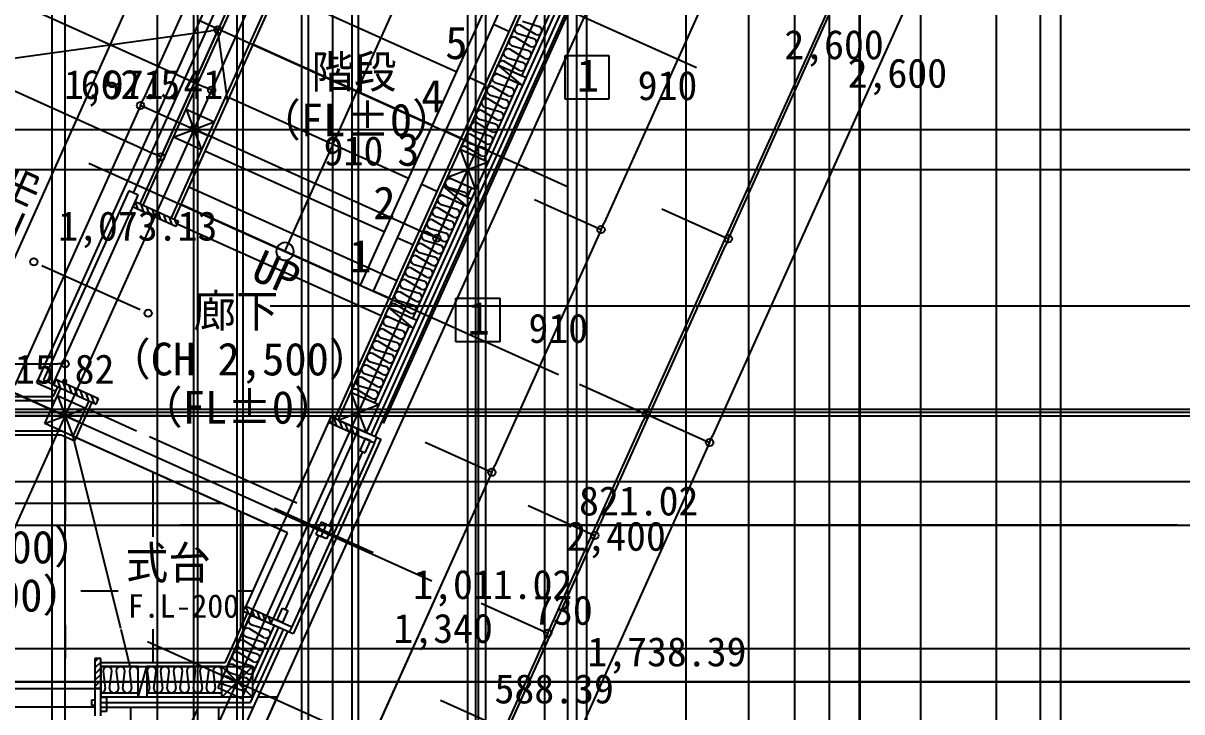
# Model space of a CAD drawing. Header units: metres. Extents: x 10861 to 26950, y 7268 to 22750.
# Drawn here: x 19176 to 23138, y 10723 to 13077 of the extents above; entities that cross this region are included whole.
import ezdxf

# ---------------------------------------------------------------- set-up
doc = ezdxf.new("R2010")
doc.units = ezdxf.units.M

msp = doc.modelspace()

# ---------------------------------------------------------------- linework, layer by layer
at = {"layer": 'COL_1F'}
for p, q in [((19690, 12687.3), (19733.1, 12783)), ((19733.1, 12783), (19828.9, 12739.9)), ((19733.1, 12783), (19785.8, 12644.2)), ((19690, 12687.3), (19828.9, 12739.9)), ((19828.9, 12739.9), (19785.8, 12644.2)), ((19785.8, 12644.2), (19690, 12687.3)), ((20626.4, 12550.5), (20669.4, 12646.2)), ((20669.4, 12646.2), (20765.2, 12603.2)), ((20669.4, 12646.2), (20722.1, 12507.4)), ((20626.4, 12550.5), (20765.2, 12603.2)), ((20765.2, 12603.2), (20722.1, 12507.4)), ((20722.1, 12507.4), (20626.4, 12550.5)), ((20252.9, 11720.6), (20296, 11816.4)), ((20296, 11816.4), (20391.8, 11773.3)), ((20296, 11816.4), (20348.7, 11677.6)), ((19249.6, 11708.7), (19292.7, 11804.4)), ((19292.7, 11804.4), (19388.5, 11761.3)), ((19292.7, 11804.4), (19345.4, 11665.6)), ((20252.9, 11720.6), (20391.8, 11773.3)), ((20391.8, 11773.3), (20348.7, 11677.6)), ((19249.6, 11708.7), (19388.5, 11761.3)), ((19388.5, 11761.3), (19345.4, 11665.6)), ((19345.4, 11665.6), (19249.6, 11708.7)), ((20348.7, 11677.6), (20252.9, 11720.6)), ((19855, 10772.5), (19855, 10877.5)), ((19855, 10877.5), (19960, 10877.5)), ((19960, 10772.5), (19855, 10877.5)), ((19855, 10772.5), (19960, 10877.5)), ((19960, 10877.5), (19960, 10772.5)), ((19960, 10772.5), (19855, 10772.5))]:
    msp.add_line(p, q, dxfattribs=at)
at = {"layer": 'GLID'}
for p, q in [((19274.3, 9325), (19274.3, 22205)), ((19319.1, 10010), (19319.1, 22205)), ((19634.7, 9325), (19634.7, 22205)), ((19759.5, 10010), (19759.5, 22205)), ((19772.5, 9858.3), (19772.5, 22205)), ((19907.5, 10010), (19907.5, 22205)), ((19927.5, 9858.3), (19927.5, 22205)), ((20128.1, 9325), (20128.1, 22205)), ((20151, 9325), (20151, 22205)), ((20234.7, 9325), (20234.7, 22205)), ((20300.9, 10010), (20300.9, 22205)), ((20322.4, 9858.3), (20322.4, 22205)), ((20695.8, 10010), (20695.8, 22205)), ((20723, 10010), (20723, 22205)), ((20757.4, 9858.3), (20757.4, 22205)), ((20959.2, 9325), (20959.2, 22205)), ((21038.1, 9325), (21038.1, 22205)), ((21069.2, 10010), (21069.2, 22205)), ((21102.9, 9325), (21102.9, 22205)), ((21442.7, 10010), (21442.7, 22205)), ((21656.9, 9325), (21656.9, 22205)), ((21814.7, 9325), (21814.7, 22205)), ((21932.7, 10010), (21932.7, 22205)), ((22036, 9325), (22036, 22205)), ((22038, 9325), (22038, 22205)), ((22245.3, 10010), (22245.3, 22205)), ((22504.7, 9325), (22504.7, 22205)), ((22654.7, 10010), (22654.7, 22205)), ((22724.7, 9325), (22724.7, 22205)), ((18814.3, 10613.2), (21206.1, 15928.4)), ((19544.8, 10019.1), (22036, 15555)), ((13801.7, 12713.6), (24358.1, 12713.6)), ((13801.7, 12576.8), (24358.1, 12576.8)), ((13514.7, 11735), (24358.1, 11735)), ((13801.7, 11747), (24358.1, 11747)), ((13953.4, 11758), (24358.1, 11758)), ((13514.7, 11510), (24358.1, 11510)), ((13514.7, 11361.6), (24358.1, 11361.6)), ((13514.7, 10939.3), (24358.1, 10939.3)), ((13514.7, 10825), (24358.1, 10825))]:
    msp.add_line(p, q, dxfattribs=at)
at = {"layer": 'WALL_BRACED_1F'}
for p, q in [((21153.6, 13368.7), (20780.1, 12538.9)), ((21153.6, 13368.7), (20780.1, 12538.9)), ((21028.6, 12817.2), (21028.6, 12967.2)), ((21028.6, 12967.2), (21178.6, 12967.2)), ((21178.6, 12967.2), (21178.6, 12817.2)), ((21178.6, 12817.2), (21028.6, 12817.2)), ((20780.1, 12538.9), (20406.7, 11709)), ((20780.1, 12538.9), (20406.7, 11709)), ((20655.2, 11987.4), (20655.2, 12137.4)), ((20655.2, 12137.4), (20805.2, 12137.4)), ((20805.2, 12137.4), (20805.2, 11987.4)), ((20805.2, 11987.4), (20655.2, 11987.4))]:
    msp.add_line(p, q, dxfattribs=at)
at = {"layer": 'WALL_NORMAL_1F'}
for p, q in [((20365.1, 11670.2), (21712.8, 14665.1)), ((20379.7, 11663.6), (21727.4, 14658.5)), ((20063.1, 13546.7), (19574.1, 12460.2)), ((19715.3, 12457.2), (20187.3, 13506.1)), ((19733.1, 12783), (20058.6, 13506.4)), ((20154.4, 13463.4), (19828.9, 12739.9)), ((20669.4, 12646.2), (20999.8, 13380.3)), ((21095.5, 13337.3), (20765.2, 12603.2)), ((20898.6, 13186), (20427.5, 12139)), ((20787, 12907.5), (20799.3, 12934.8)), ((20799.3, 12934.8), (20895.1, 12891.8)), ((20882.8, 12864.4), (20799.3, 12934.8)), ((20882.8, 12864.4), (20787, 12907.5)), ((20895.1, 12891.8), (20882.8, 12864.4)), ((19585.5, 12455.1), (19690, 12687.3)), ((19785.8, 12644.2), (19681.3, 12412)), ((20296, 11816.4), (20626.4, 12550.5)), ((20453.2, 12196.2), (19741.9, 12516.3)), ((20722.1, 12507.4), (20391.8, 11773.3)), ((20600.3, 12492.6), (20612.6, 12519.9)), ((20696, 12449.5), (20600.3, 12492.6)), ((20612.6, 12519.9), (20708.3, 12476.8)), ((20696, 12449.5), (20612.6, 12519.9)), ((19692.7, 12406.9), (19715.3, 12457.2)), ((20708.3, 12476.8), (20696, 12449.5)), ((19702.3, 12391.6), (20399.9, 12077.7)), ((20427.5, 12139), (20241.5, 11725.8)), ((20413.6, 12077.6), (20425.9, 12105)), ((20425.9, 12105), (20521.6, 12061.9)), ((20509.3, 12034.6), (20425.9, 12105)), ((20509.3, 12034.6), (20413.6, 12077.6)), ((20521.6, 12061.9), (20509.3, 12034.6)), ((19292.6, 11834.6), (19277, 11800)), ((19292.7, 11804.4), (19304, 11829.5)), ((19277, 11800), (17818.1, 11800)), ((19055.7, 11787.5), (19285.1, 11787.5)), ((19378.3, 11708.3), (19411.2, 11781.3)), ((19399.8, 11786.4), (19388.5, 11761.3)), ((19351.7, 11649.1), (19378.3, 11708.3)), ((20252.9, 11720.6), (20348.7, 11677.6)), ((17881.2, 11670), (19305.1, 11670)), ((19307.8, 11682.5), (19055.7, 11682.5)), ((19305.1, 11670), (19351.7, 11649.1)), ((19942, 11060.1), (19865.4, 10890)), ((19873.5, 10877.5), (19953.4, 11054.9)), ((19953.4, 11054.9), (20049.1, 11011.9)), ((19953, 10754.5), (20065.5, 11004.5)), ((20049.1, 11011.9), (19960, 10813.7)), ((19963.4, 10738.5), (20080.1, 10997.9)), ((19865.4, 10890), (19440.7, 10890)), ((19440.7, 10877.5), (19440.7, 10772.5)), ((19440.7, 10877.5), (19855, 10877.5)), ((19568.7, 10772.5), (19568.7, 10877.5)), ((19568.7, 10877.5), (19598.7, 10877.5)), ((19568.7, 10772.5), (19598.7, 10877.5)), ((19598.7, 10877.5), (19598.7, 10772.5)), ((19855, 10772.5), (19440.7, 10772.5)), ((19440.7, 10754.5), (19953, 10754.5)), ((19440.7, 10738.5), (19963.4, 10738.5)), ((19598.7, 10772.5), (19568.7, 10772.5)), ((19773.7, 10738.5), (19716.5, 10611.5)), ((19828.4, 10438.5), (19963.4, 10738.5))]:
    msp.add_line(p, q, dxfattribs=at)
at = {"layer": 'カマチ_1F'}
for p, q in [((19562.9, 11682.8), (19399.9, 11756.2)), ((19356.8, 11660.5), (20068.1, 11340.4)), ((20111.2, 11436.1), (19607.8, 11662.6))]:
    msp.add_line(p, q, dxfattribs=at)
at = {"layer": 'データ 001_1F'}
for p, q in [((22036, 7507.5), (22036, 22072.5)), ((22724.7, 7507.5), (22724.7, 22072.5)), ((18710.5, 8165), (23230.6, 18209.7)), ((19025.7, 11083.1), (21884.1, 17435.1)), ((21316.8, 11763.8), (22363.2, 14089.2)), ((21597.4, 12363), (22372.4, 14085)), ((22579.8, 13991.7), (21533.4, 11666.3)), ((18982.7, 11913.8), (19771.1, 13666)), ((19872.5, 13647.8), (21478, 12925.3)), ((19935.4, 13592.1), (19587.3, 12818.5)), ((18484.2, 13449.7), (19797.3, 12858.7)), ((21514.9, 13178.7), (21162, 12394.4)), ((21514.9, 13178.7), (21162, 12394.4)), ((19776.1, 13087.9), (21038.8, 12517.7)), ((19922.7, 13076.5), (19820.1, 12848.5)), ((19922.7, 13076.5), (19922.7, 13076.5)), ((19091.9, 12951.3), (19816.8, 13051)), ((19841.5, 13054.4), (19646.4, 12620.7)), ((19841.5, 13054.4), (19816.8, 13051)), ((19875.6, 12806.8), (19841.5, 13054.4)), ((19841.5, 13054.4), (19841.5, 13054.4)), ((19841.5, 13054.4), (19841.5, 13054.4)), ((19863.1, 12944), (19760.5, 12716)), ((19863.1, 12944), (19863.1, 12944)), ((19065, 12882.3), (19623.6, 12631)), ((19820.1, 12848.5), (19797.3, 12858.7)), ((19820.1, 12848.5), (19820.1, 12848.5)), ((19577, 12795.7), (19587.3, 12818.5)), ((19875.6, 12806.8), (19875.6, 12806.8)), ((19566.8, 12772.9), (19146.9, 11839.9)), ((19577, 12795.7), (19566.8, 12772.9)), ((19805, 12693.1), (19577, 12795.7)), ((19577, 12795.7), (19577, 12795.7)), ((19760.5, 12716), (19783.3, 12705.8)), ((19783.3, 12705.8), (20567.6, 12352.9)), ((19805, 12693.1), (19805, 12693.1)), ((19805, 12693.1), (19805, 12693.1)), ((20731.6, 12656.4), (20731.6, 7735)), ((19646.4, 12620.7), (19623.6, 12631)), ((19646.4, 12620.7), (19646.4, 12620.7)), ((19400.6, 12598.6), (21006.1, 11876.2)), ((20693, 12570.6), (20590.4, 12342.6)), ((20693, 12570.6), (20693, 12570.6)), ((20923.8, 12474.2), (21151.7, 12371.6)), ((20923.8, 12474.2), (20923.8, 12474.2)), ((20923.8, 12474.2), (20923.8, 12474.2)), ((20923.8, 12474.2), (20923.8, 12474.2)), ((20923.8, 12474.2), (21151.7, 12371.6)), ((20923.8, 12474.2), (20923.8, 12474.2)), ((21359.2, 12442.8), (21587.2, 12340.2)), ((21359.2, 12442.8), (21359.2, 12442.8)), ((21359.2, 12442.8), (21359.2, 12442.8)), ((21151.7, 12371.6), (21141.5, 12348.8)), ((21151.7, 12371.6), (21141.5, 12348.8)), ((21151.7, 12371.6), (21162, 12394.4)), ((21151.7, 12371.6), (21162, 12394.4)), ((21151.7, 12371.6), (21151.7, 12371.6)), ((21151.7, 12371.6), (21151.7, 12371.6)), ((21587.2, 12340.2), (21597.4, 12363)), ((20590.4, 12342.6), (20567.6, 12352.9)), ((20590.4, 12342.6), (20590.4, 12342.6)), ((21141.5, 12348.8), (20788.6, 11564.6)), ((21141.5, 12348.8), (20788.6, 11564.6)), ((21587.2, 12340.2), (21576.9, 12317.4)), ((21587.2, 12340.2), (21587.2, 12340.2)), ((20612.6, 10174.4), (21576.9, 12317.4)), ((26390, 12110.3), (20020, 12110.3)), ((18912.8, 11917.8), (20572.8, 11170.8)), ((19200.4, 11788.4), (18972.4, 11891)), ((19028.2, 11912.4), (19294.1, 11912.4)), ((19319.1, 11912.4), (19294.1, 11912.4)), ((19319.1, 11662.4), (19319.1, 11912.4)), ((19319.1, 11912.4), (19319.1, 11912.4)), ((19364.7, 11714.5), (19136.7, 11817.1)), ((21078.6, 11843.5), (21306.6, 11741)), ((21078.6, 11843.5), (21078.6, 11843.5)), ((21078.6, 11843.5), (21078.6, 11843.5)), ((19200.4, 11788.4), (19200.4, 11788.4)), ((19686, 11735), (11375, 11735)), ((21295.2, 11746.1), (21523.1, 11643.5)), ((21295.2, 11746.1), (21295.2, 11746.1)), ((21295.2, 11746.1), (21295.2, 11746.1)), ((21306.6, 11741), (21296.3, 11718.2)), ((21306.6, 11741), (21316.8, 11763.8)), ((21306.6, 11741), (21306.6, 11741)), ((19364.7, 11714.5), (19364.7, 11714.5)), ((20979.9, 11015), (21296.3, 11718.2)), ((19319.1, 11662.4), (19319.1, 11662.4)), ((21523.1, 11643.5), (21533.4, 11666.3)), ((20550.3, 11644.4), (20778.3, 11541.8)), ((20550.3, 11644.4), (20550.3, 11644.4)), ((20550.3, 11644.4), (20550.3, 11644.4)), ((20550.3, 11644.4), (20550.3, 11644.4)), ((20550.3, 11644.4), (20778.3, 11541.8)), ((20550.3, 11644.4), (20550.3, 11644.4)), ((21512.9, 11620.7), (20820, 10081)), ((21523.1, 11643.5), (21512.9, 11620.7)), ((21523.1, 11643.5), (21523.1, 11643.5)), ((20778.3, 11541.8), (20768, 11519)), ((20778.3, 11541.8), (20768, 11519)), ((20778.3, 11541.8), (20788.6, 11564.6)), ((20778.3, 11541.8), (20788.6, 11564.6)), ((20778.3, 11541.8), (20778.3, 11541.8)), ((20778.3, 11541.8), (20778.3, 11541.8)), ((20768, 11519), (20238.7, 10342.6)), ((20768, 11519), (20373.7, 10642.6)), ((23123.2, 11361.6), (19710.7, 11361.6)), ((20741.7, 11094.8), (20969.6, 10992.2)), ((20741.7, 11094.8), (20741.7, 11094.8)), ((20741.7, 11094.8), (20741.7, 11094.8)), ((20969.6, 10992.2), (20959.4, 10969.4)), ((20969.6, 10992.2), (20979.9, 11015)), ((20969.6, 10992.2), (20969.6, 10992.2)), ((19600.9, 10962.9), (20500.2, 10558.3)), ((20738.4, 10478.5), (20959.4, 10969.4)), ((26162.5, 10825), (11375, 10825)), ((19907.5, 7985), (19907.5, 10835))]:
    msp.add_line(p, q, dxfattribs=at)
for centre in [(19841.5, 13054.4), (19820.1, 12848.5), (19577, 12795.7), (19577, 12795.7), (19760.5, 12716), (19646.4, 12620.7), (21151.7, 12371.6), (21151.7, 12371.6), (21151.7, 12371.6), (21151.7, 12371.6), (20590.4, 12342.6), (21587.2, 12340.2), (21587.2, 12340.2), (19319.1, 11912.4), (21306.6, 11741), (21306.6, 11741), (21523.1, 11643.5), (21523.1, 11643.5), (20778.3, 11541.8), (20778.3, 11541.8), (20778.3, 11541.8), (20778.3, 11541.8), (20969.6, 10992.2), (20969.6, 10992.2)]:
    msp.add_circle(centre, 12.5, dxfattribs=at)
at = {"layer": 'ポーチ_1F'}
for p, q in [((19544.1, 10392.5), (19544.1, 10738.5)), ((19604.6, 9799.1), (20044.2, 10772.5)), ((19844.1, 10329.4), (19844.1, 10738.5)), ((20044.2, 10772.5), (19978.7, 10772.5))]:
    msp.add_line(p, q, dxfattribs=at)
at = {"layer": '床仕上_1F'}
for p, q in [((19319.1, 11663.7), (19319.1, 11375)), ((19619.1, 11542.4), (19619.1, 11321)), ((19857.8, 11435), (19128.2, 11435)), ((19919.1, 11407.4), (19919.1, 11009.2)), ((19500.9, 11135), (19373.2, 11135)), ((19959.2, 11135), (19908.1, 11135)), ((19319.1, 11020), (19319.1, 10905)), ((19619.1, 11005.3), (19619.1, 10890))]:
    msp.add_line(p, q, dxfattribs=at)
at = {"layer": '建具(木製戸)_1F'}
for p, q in [((19222.7, 11847.4), (19803.4, 13137.8)), ((19552.9, 12497.2), (19827.2, 13106.8)), ((19536.5, 12504.6), (19245.3, 11857.5)), ((19278.2, 11842.8), (19569.3, 12489.8)), ((19569.3, 12489.8), (19536.5, 12504.6)), ((19552.2, 12448.1), (19560.4, 12466.4)), ((19698.1, 12382.5), (19552.2, 12448.1)), ((19569.3, 12440.4), (19559.9, 12465.2)), ((19560.4, 12466.4), (19706.4, 12400.7)), ((19588.7, 12431.7), (19578.6, 12458.2)), ((19608, 12423), (19598, 12449.5)), ((19627.4, 12414.3), (19617.3, 12440.8)), ((19646.7, 12405.6), (19636.7, 12432.1)), ((19666, 12396.9), (19656, 12423.4)), ((19685.4, 12388.2), (19675.4, 12414.7)), ((19701.1, 12389.1), (19694.7, 12405.9)), ((19706.4, 12400.7), (19698.1, 12382.5)), ((19239.1, 12249.4), (19575.6, 12098)), ((19245.3, 11857.5), (19278.2, 11842.8)), ((19287.1, 11859), (19278.9, 11840.8)), ((19433, 11793.4), (19287.1, 11859)), ((19303.7, 11829.7), (19293.6, 11856.1)), ((19222.7, 11847.4), (19285.6, 11819.1)), ((19278.9, 11840.8), (19424.8, 11775.1)), ((19284.3, 11838.4), (19281.4, 11846.2)), ((19323, 11820.9), (19313, 11847.4)), ((19342.4, 11812.2), (19332.3, 11838.7)), ((19361.7, 11803.5), (19351.7, 11830)), ((19381.1, 11794.8), (19371, 11821.3)), ((19400.4, 11786.1), (19390.4, 11812.6)), ((19419.7, 11777.4), (19409.7, 11803.9)), ((19424.8, 11775.1), (19433, 11793.4)), ((19431.3, 11789.4), (19429.1, 11795.2))]:
    msp.add_line(p, q, dxfattribs=at)
for centre in [(19211.7, 12261.7), (19602.9, 12085.6)]:
    msp.add_circle(centre, 12.5, dxfattribs=at)
at = {"layer": '建具(金属戸)_1F'}
for p, q in [((19420.7, 10905), (19420.7, 10802.5)), ((19440.7, 10905), (19420.7, 10905)), ((19431.4, 10905), (19420.7, 10894.3)), ((19440.7, 10802.5), (19440.7, 10905)), ((19440.7, 10893.1), (19420.7, 10873.1)), ((19440.7, 10871.9), (19420.7, 10851.9)), ((19440.7, 10850.7), (19420.7, 10830.7)), ((19440.7, 10829.5), (19420.7, 10809.5)), ((18538.7, 10802.5), (19420.7, 10802.5)), ((19440.7, 10802.5), (19420.7, 10802.5)), ((19420.7, 10802.5), (19420.7, 10709.5)), ((19420.7, 10802.5), (19440.7, 10802.5)), ((19440.7, 10808.3), (19435, 10802.5)), ((19440.7, 10709.5), (19440.7, 10802.5)), ((18538.7, 10739.5), (19420.7, 10739.5)), ((19410.7, 10764.5), (19420.7, 10764.5)), ((19410.7, 10744.5), (19410.7, 10764.5)), ((19420.7, 10744.5), (19410.7, 10744.5)), ((19420.7, 10764.5), (19420.7, 10744.5)), ((19440.7, 10723.5), (19440.7, 10772.5)), ((19440.7, 10772.5), (19460.7, 10772.5)), ((19460.7, 10772.5), (19460.7, 10723.5)), ((19460.7, 10723.5), (19440.7, 10723.5))]:
    msp.add_line(p, q, dxfattribs=at)
at = {"layer": '建具(金属窓)_1F'}
for p, q in [((20227.8, 11731.9), (20219.6, 11713.7)), ((20321.3, 11689.9), (20227.8, 11731.9)), ((20219.6, 11713.7), (19936.5, 11084.5)), ((20219.6, 11713.7), (20313.1, 11671.6)), ((20223.3, 11721.9), (20227.8, 11710)), ((20237.2, 11727.7), (20247.2, 11701.3)), ((20256.5, 11719), (20266.5, 11692.6)), ((20275.9, 11710.3), (20285.9, 11683.9)), ((20295.2, 11701.6), (20305.2, 11675.2)), ((20321.3, 11689.9), (20313.1, 11671.6)), ((20313.1, 11671.6), (20321.3, 11689.9)), ((20314.5, 11692.9), (20318.3, 11683.1)), ((20385.1, 11661.1), (20321.3, 11689.9)), ((20313.1, 11671.6), (20030, 11042.4)), ((20398.8, 11655), (20099.3, 10989.3)), ((20313.1, 11671.6), (20376.9, 11642.9)), ((20345, 11657.3), (20326.6, 11616.2)), ((20363.3, 11649.1), (20345, 11657.3)), ((20376.9, 11642.9), (20385.1, 11661.1)), ((20385.1, 11661.1), (20398.8, 11655)), ((20376.9, 11642.9), (20093.8, 11013.7)), ((20335.7, 11612.1), (20221.8, 11359.1)), ((20326.6, 11616.2), (20344.8, 11608)), ((20344.8, 11608), (20363.3, 11649.1)), ((20372.2, 11266.7), (20034.7, 11418.6)), ((20902.7, 11428.3), (21130.6, 11325.7)), ((20902.7, 11428.3), (20902.7, 11428.3)), ((20194.4, 11371.4), (20176, 11330.3)), ((20194.2, 11322.1), (20212.7, 11363.2)), ((20194.2, 11322.1), (20212.7, 11363.2)), ((20212.7, 11363.2), (20194.4, 11371.4)), ((20230.9, 11355), (20212.5, 11313.9)), ((20212.7, 11363.2), (20230.9, 11355)), ((20185.1, 11326.2), (20071.2, 11073.2)), ((20176, 11330.3), (20194.2, 11322.1)), ((20212.5, 11313.9), (20194.2, 11322.1)), ((21120.4, 11302.9), (20841.3, 10682.8)), ((21130.6, 11325.7), (21120.4, 11302.9)), ((19928.3, 11066.2), (19936.5, 11084.5)), ((20021.7, 11024.2), (19928.3, 11066.2)), ((19936.1, 11083.5), (19945.6, 11058.4)), ((19936.5, 11084.5), (20030, 11042.4)), ((19954.9, 11076.2), (19964.9, 11049.7)), ((19974.2, 11067.5), (19984.3, 11041)), ((19993.6, 11058.8), (20003.6, 11032.3)), ((20043.6, 11036.3), (20062.1, 11077.3)), ((20080.3, 11069.1), (20061.9, 11028)), ((20062.1, 11077.3), (20080.3, 11069.1)), ((20012.9, 11050.1), (20022.3, 11025.4)), ((20021.7, 11024.2), (20030, 11042.4)), ((20030, 11042.4), (20021.7, 11024.2)), ((20085.6, 10995.4), (20021.7, 11024.2)), ((20030, 11042.4), (20093.8, 11013.7)), ((20061.9, 11028), (20043.6, 11036.3)), ((20093.8, 11013.7), (20085.6, 10995.4)), ((20099.3, 10989.3), (20085.6, 10995.4)), ((20603.1, 10762.6), (20831.1, 10660)), ((20603.1, 10762.6), (20603.1, 10762.6))]:
    msp.add_line(p, q, dxfattribs=at)
msp.add_circle((21130.6, 11325.7), 12.5, dxfattribs=at)
at = {"layer": '断熱材_1F'}
for p, q in [((20973.7, 13322.4), (20799.3, 12934.8)), ((20881.4, 12897.9), (21055.8, 13285.5)), ((20882.8, 13083.7), (20940.5, 13065.9)), ((20864.3, 13042.7), (20922.1, 13024.9)), ((20928.2, 13038.6), (20876.6, 13070)), ((20845.8, 13001.6), (20903.6, 12983.9)), ((20909.8, 12997.5), (20858.1, 13029)), ((20827.4, 12960.6), (20885.1, 12942.8)), ((20891.3, 12956.5), (20839.7, 12988)), ((20799.3, 12934.8), (20881.4, 12897.9)), ((20872.8, 12915.5), (20821.2, 12946.9)), ((20787, 12907.5), (20669.4, 12646.2)), ((20869.1, 12870.6), (20787, 12907.5)), ((20751.5, 12609.3), (20869.1, 12870.6)), ((20833.8, 12828.8), (20782.2, 12860.3)), ((20788.4, 12874), (20846.2, 12856.2)), ((20815.4, 12787.8), (20763.7, 12819.3)), ((20769.9, 12832.9), (20827.7, 12815.2)), ((20796.9, 12746.8), (20745.3, 12778.2)), ((20751.4, 12791.9), (20809.2, 12774.1)), ((20778.5, 12705.7), (20726.8, 12737.2)), ((20733, 12750.9), (20790.8, 12733.1)), ((20760, 12664.7), (20708.3, 12696.2)), ((20714.5, 12709.8), (20772.3, 12692.1)), ((20669.4, 12646.2), (20751.5, 12609.3)), ((20741.5, 12623.7), (20689.9, 12655.1)), ((20696, 12668.8), (20753.8, 12651)), ((20626.4, 12550.5), (20612.6, 12519.9)), ((20708.4, 12513.6), (20626.4, 12550.5)), ((20600.3, 12492.6), (20425.9, 12105)), ((20682.4, 12455.6), (20600.3, 12492.6)), ((20612.6, 12519.9), (20694.7, 12483)), ((20627.7, 12517), (20685.5, 12499.2)), ((20694.7, 12483), (20708.4, 12513.6)), ((20508, 12068.1), (20682.4, 12455.6)), ((20647.1, 12413.9), (20595.5, 12445.4)), ((20601.7, 12459.1), (20659.4, 12441.3)), ((20628.7, 12372.9), (20577, 12404.3)), ((20583.2, 12418), (20641, 12400.2)), ((20610.2, 12331.8), (20558.6, 12363.3)), ((20564.7, 12377), (20622.5, 12359.2)), ((20546.3, 12335.9), (20604, 12318.2)), ((20527.8, 12294.9), (20585.6, 12277.1)), ((20591.7, 12290.8), (20540.1, 12322.3)), ((20509.3, 12253.9), (20567.1, 12236.1)), ((20573.3, 12249.8), (20521.6, 12281.2)), ((20490.9, 12212.8), (20548.6, 12195.1)), ((20554.8, 12208.7), (20503.2, 12240.2)), ((20472.4, 12171.8), (20530.2, 12154)), ((20536.3, 12167.7), (20484.7, 12199.2)), ((20453.9, 12130.8), (20511.7, 12113)), ((20517.9, 12126.7), (20466.2, 12158.1)), ((20425.9, 12105), (20508, 12068.1)), ((20499.4, 12085.6), (20447.8, 12117.1)), ((20413.6, 12077.6), (20296, 11816.4)), ((20495.6, 12040.7), (20413.6, 12077.6)), ((20378.1, 11779.5), (20495.6, 12040.7)), ((20460.4, 11999), (20408.8, 12030.5)), ((20414.9, 12044.1), (20472.7, 12026.3)), ((20442, 11958), (20390.3, 11989.4)), ((20396.5, 12003.1), (20454.3, 11985.3)), ((20423.5, 11916.9), (20371.8, 11948.4)), ((20378, 11962.1), (20435.8, 11944.3)), ((20405, 11875.9), (20353.4, 11907.3)), ((20359.5, 11921), (20417.3, 11903.2)), ((20386.6, 11834.8), (20334.9, 11866.3)), ((20341.1, 11880), (20398.9, 11862.2)), ((20296, 11816.4), (20378.1, 11779.5)), ((20368.1, 11793.8), (20316.4, 11825.3)), ((20322.6, 11838.9), (20380.4, 11821.2)), ((19953.4, 11054.9), (19841.3, 10806)), ((19923.4, 10769), (20035.4, 11018)), ((20035.4, 11018), (19953.4, 11054.9)), ((19954.7, 11021.4), (20012.5, 11003.6)), ((19936.3, 10980.4), (19994, 10962.6)), ((20000.2, 10976.3), (19948.6, 11007.8)), ((19917.8, 10939.4), (19975.6, 10921.6)), ((19981.7, 10935.3), (19930.1, 10966.7)), ((19899.3, 10898.3), (19957.1, 10880.5)), ((19963.3, 10894.2), (19911.6, 10925.7)), ((19568.7, 10877.5), (19440.7, 10877.5)), ((19440.7, 10877.5), (19440.7, 10787.5)), ((19448.7, 10862.5), (19456.2, 10802.5)), ((19471.2, 10802.5), (19478.7, 10862.5)), ((19493.7, 10862.5), (19501.2, 10802.5)), ((19516.2, 10802.5), (19523.7, 10862.5)), ((19538.7, 10862.5), (19546.2, 10802.5)), ((19568.7, 10787.5), (19568.7, 10877.5)), ((19855, 10877.5), (19598.7, 10877.5)), ((19598.7, 10877.5), (19598.7, 10787.5)), ((19600, 10862.5), (19607.5, 10802.5)), ((19622.5, 10802.5), (19630, 10862.5)), ((19645, 10862.5), (19652.5, 10802.5)), ((19667.5, 10802.5), (19675, 10862.5)), ((19690, 10862.5), (19697.5, 10802.5)), ((19712.5, 10802.5), (19720, 10862.5)), ((19735, 10862.5), (19742.5, 10802.5)), ((19757.5, 10802.5), (19765, 10862.5)), ((19780, 10862.5), (19787.5, 10802.5)), ((19802.5, 10802.5), (19810, 10862.5)), ((19825, 10862.5), (19832.5, 10802.5)), ((19855, 10787.5), (19855, 10877.5)), ((19880.9, 10857.3), (19938.6, 10839.5)), ((19944.8, 10853.2), (19893.2, 10884.6)), ((19926.3, 10812.1), (19874.7, 10843.6)), ((19440.7, 10787.5), (19568.7, 10787.5)), ((19598.7, 10787.5), (19855, 10787.5)), ((19841.3, 10806), (19923.4, 10769)), ((19862.4, 10816.2), (19920.2, 10798.5))]:
    msp.add_line(p, q, dxfattribs=at)
for centre, start, end in [((20870.4, 13056.4), 65.7723, -114.2277), ((20934.4, 13052.3), -114.2277, 65.7723), ((20852, 13015.3), 65.7723, -114.2277), ((20915.9, 13011.2), -114.2277, 65.7723), ((20833.5, 12974.3), 65.7723, -114.2277), ((20897.5, 12970.2), -114.2277, 65.7723), ((20815, 12933.3), 65.7723, 175.2435), ((20879, 12929.1), -114.2277, 65.7723), ((20794.5, 12887.7), 65.7723, -114.2277), ((20776.1, 12846.6), 65.7723, -114.2277), ((20840, 12842.5), -114.2277, 65.7723), ((20757.6, 12805.6), 65.7723, -114.2277), ((20821.5, 12801.5), -114.2277, 65.7723), ((20739.1, 12764.5), 65.7723, -114.2277), ((20803.1, 12760.4), -114.2277, 65.7723), ((20720.7, 12723.5), 65.7723, -114.2277), ((20784.6, 12719.4), -114.2277, 65.7723), ((20702.2, 12682.5), 65.7723, -114.2277), ((20766.1, 12678.4), -114.2277, 65.7723), ((20683.7, 12641.4), 65.7723, 161.4181), ((20747.7, 12637.3), -114.2277, 65.7723), ((20633.9, 12530.7), 65.7723, -114.2277), ((20607.8, 12472.7), 65.7723, -114.2277), ((20679.4, 12485.5), -8.8581, 65.7723), ((20589.3, 12431.7), 65.7723, -114.2277), ((20570.9, 12390.7), 65.7723, -114.2277), ((20653.3, 12427.6), -114.2277, 65.7723), ((20552.4, 12349.6), 65.7723, -114.2277), ((20634.8, 12386.6), -114.2277, 65.7723), ((20533.9, 12308.6), 65.7723, -114.2277), ((20616.4, 12345.5), -114.2277, 65.7723), ((20597.9, 12304.5), -114.2277, 65.7723), ((20515.5, 12267.6), 65.7723, -114.2277), ((20579.4, 12263.4), -114.2277, 65.7723), ((20497, 12226.5), 65.7723, -114.2277), ((20561, 12222.4), -114.2277, 65.7723), ((20478.5, 12185.5), 65.7723, -114.2277), ((20542.5, 12181.4), -114.2277, 65.7723), ((20460.1, 12144.4), 65.7723, -114.2277), ((20524, 12140.3), -114.2277, 65.7723), ((20441.6, 12103.4), 65.7723, 175.2435), ((20505.6, 12099.3), -114.2277, 65.7723), ((20421.1, 12057.8), 65.7723, -114.2277), ((20402.6, 12016.8), 65.7723, -114.2277), ((20466.6, 12012.7), -114.2277, 65.7723), ((20384.2, 11975.7), 65.7723, -114.2277), ((20448.1, 11971.6), -114.2277, 65.7723), ((20365.7, 11934.7), 65.7723, -114.2277), ((20429.6, 11930.6), -114.2277, 65.7723), ((20347.2, 11893.7), 65.7723, -114.2277), ((20411.2, 11889.6), -114.2277, 65.7723), ((20328.8, 11852.6), 65.7723, -114.2277), ((20392.7, 11848.5), -114.2277, 65.7723), ((20310.3, 11811.6), 65.7723, 161.4181), ((20374.2, 11807.5), -114.2277, 65.7723), ((19960.9, 11035.1), 65.7723, -114.2277), ((19942.4, 10994.1), 65.7723, -114.2277), ((20006.4, 10990), -114.2277, 65.7723), ((19923.9, 10953), 65.7723, -114.2277), ((19987.9, 10948.9), -114.2277, 65.7723), ((19905.5, 10912), 65.7723, -114.2277), ((19969.4, 10907.9), -114.2277, 65.7723), ((19463.7, 10862.5), 0, 180), ((19508.7, 10862.5), 0, 180), ((19553.7, 10862.5), 0, 180), ((19615, 10862.5), 0, 180), ((19660, 10862.5), 0, 180), ((19705, 10862.5), 0, 180), ((19750, 10862.5), 0, 180), ((19795, 10862.5), 0, 180), ((19840, 10862.5), 0, 180), ((19887, 10871), 65.7723, -114.2277), ((19951, 10866.9), -114.2277, 65.7723), ((19868.5, 10829.9), 65.7723, -114.2277), ((19932.5, 10825.8), -114.2277, 65.7723), ((19441.2, 10802.5), -91.9102, 0), ((19486.2, 10802.5), 180, 0), ((19531.2, 10802.5), 180, 0), ((19592.5, 10802.5), -65.1756, 0), ((19637.5, 10802.5), 180, 0), ((19682.5, 10802.5), 180, 0), ((19727.5, 10802.5), 180, 0), ((19772.5, 10802.5), 180, 0), ((19817.5, 10802.5), 180, 0), ((19914, 10784.8), -68.7687, 65.7723)]:
    msp.add_arc(centre, 15, start, end, dxfattribs=at)
at = {"layer": '水平面_1F'}
for p, q in [((19345.4, 11665.6), (19508.1, 11009.3)), ((20079.5, 11335.2), (19345.4, 11665.6)), ((19873.5, 10877.5), (20079.5, 11335.2)), ((19509.1, 11005.3), (19540.7, 10877.5)), ((19540.7, 10877.5), (19873.5, 10877.5))]:
    msp.add_line(p, q, dxfattribs=at)
at = {"layer": '部屋_1F'}
msp.add_line((19069.8, 8614.6), (24901.7, 21530), dxfattribs=at)
at = {"layer": '階段_踊場_1F'}
for p, q in [((20070.9, 12297), (20604.4, 13482.5)), ((20837.4, 13311.8), (20328.5, 12181.1)), ((20374.1, 12160.6), (20878.6, 13281.6)), ((20656.8, 12910.6), (20043.5, 13186.6)), ((20836.9, 13048.9), (20784.5, 13072.5)), ((20574.7, 12728.2), (19961.5, 13004.2)), ((20754.8, 12866.5), (20702.4, 12890.1)), ((20492.7, 12545.8), (19879.4, 12821.8)), ((20672.8, 12684.1), (20620.3, 12707.7)), ((20410.6, 12363.5), (19797.3, 12639.4)), ((20590.7, 12501.7), (20538.3, 12525.3)), ((20328.5, 12181.1), (19715.3, 12457)), ((20508.6, 12319.3), (20456.2, 12342.9)), ((20328.5, 12181.1), (20374.1, 12160.6)), ((20426.6, 12137), (20374.1, 12160.6))]:
    msp.add_line(p, q, dxfattribs=at)
for start, end in [(0, 180), (180, 0)]:
    msp.add_arc((20070.9, 12297), 30, start, end, dxfattribs=at)

# ---------------------------------------------------------------- texts
at = {"layer": 'WALL_BRACED_1F'}
for p in [(21068.6, 12842.7), (20695.2, 12012.9)]:
    msp.add_text('1', height=112, dxfattribs=at).set_placement(p)
at = {"layer": 'データ 001_1F'}
for s, height, p in [('2,600', 100, (21778.5, 12954.2)), ('2,600', 100, (21995.1, 12856.7)), ('1,971.41', 100, (19315.3, 12817.6)), ('662.5', 100, (19372, 12818.2)), ('910', 100, (21276.9, 12814.3)), ('910', 100, (21276.9, 12814.3)), ('910', 100, (20203.2, 12590.9)), ('1,073.13', 100, (19295.3, 12334.1)), ('910', 100, (20903.5, 11984.4)), ('910', 100, (20903.5, 11984.4)), ('315.82', 100, (19079.4, 11845.1)), ('821.02', 100, (21076.5, 11394.3)), ('2,400', 100, (21033.2, 11273.6)), ('式台', 112, (19525.9, 11176.5)), ('1,011.02', 100, (20509.3, 11108.5)), ('F.L-200', 80, (19533.1, 11044.9)), ('1,340', 100, (20441.8, 10958.5)), ('1,738.39', 100, (21104.9, 10878.5)), ('588.39', 100, (20787.4, 10751.7))]:
    msp.add_text(s, height=height, dxfattribs=at).set_placement(p)
msp.add_text('H20 上吊', height=112, rotation=65.7723, dxfattribs=at).set_placement((18996.2, 12022.3))
at = {"layer": '建具(金属窓)_1F'}
msp.add_text('730', height=100, dxfattribs=at).set_placement((20919.3, 11020.5))
at = {"layer": '部屋_1F'}
for s, p in [('階段', (20161.3, 12855.6)), ('（FL±0）', (19979.2, 12690.6)), ('廊下', (19757.3, 12038.1)), ('（CH 2,500）', (19466, 11873.1)), ('（FL±0）', (19575.2, 11708.1)), ('（CH 2,900）', (18526.2, 11230.5)), ('（FL -400）', (18562.6, 11065.5))]:
    msp.add_text(s, height=112, dxfattribs=at).set_placement(p)
at = {"layer": '階段_踊場_1F'}
for s, p in [('5', (20618.9, 12954.5)), ('4', (20536.8, 12772.1)), ('3', (20454.7, 12589.7)), ('2', (20372.7, 12407.3)), ('1', (20290.6, 12225))]:
    msp.add_text(s, height=112, dxfattribs=at).set_placement(p)
msp.add_text('UP', height=112, rotation=-24.2277, dxfattribs=at).set_placement((19949.3, 12204.2))

doc.saveas('drawing.dxf')
